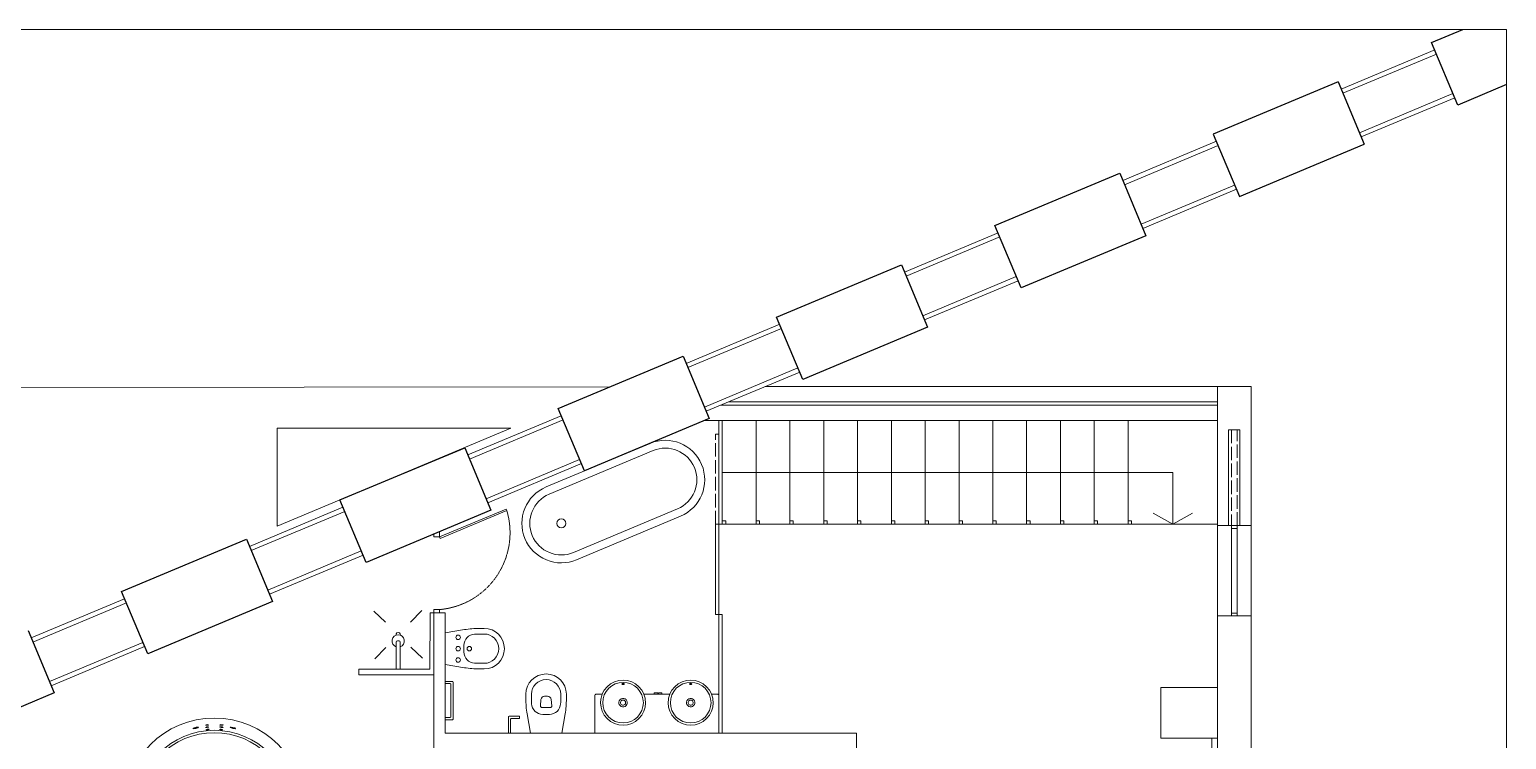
# Model space of a CAD drawing. Header units: millimetres. Extents: x 19901 to 32113, y 13732 to 21214.
# Drawn here: x 27047 to 28358, y 17310 to 17939 of the extents above; entities that cross this region are included whole.
import ezdxf

# ---------------------------------------------------------------- set-up
doc = ezdxf.new("R2010")
doc.units = ezdxf.units.MM
doc.linetypes.add('ACAD_ISO02W100', pattern=[15, 12, -3])
doc.linetypes.add('TRATTEGGIATA2', pattern=[0.375, 0.25, -0.125])
doc.layers.get('0').update_dxf_attribs({"lineweight": 18})
for name, color, linetype, lineweight in [('A-FURN', 9, 'Continuous', 13), ('MURO', 1, 'Continuous', 25), ('PROIEZIONI', 145, 'Continuous', 13), ('PROIEZIONI_finissime_fine lines', 251, 'Continuous', 5), ('vetro', 140, 'Continuous', 15), ('Wall', 7, 'Continuous', 20)]:
    doc.layers.add(name, color=color, linetype=linetype, lineweight=lineweight)

msp = doc.modelspace()

# ---------------------------------------------------------------- linework, layer by layer
for p, q in [((26357.7, 17939.2), (28357.7, 17939.2)), ((28357.7, 17939.2), (28357.7, 15932.9))]:
    msp.add_line(p, q)
at = {"color": 1}
for p, q in [((27662, 17500.5), (27662, 17592.6)), ((27692, 17500.5), (27692, 17592.6)), ((27722, 17500.5), (27722, 17592.6)), ((27752, 17500.5), (27752, 17592.6)), ((27782, 17500.5), (27782, 17592.6)), ((27812, 17500.5), (27812, 17592.6)), ((27842, 17500.5), (27842, 17592.6)), ((27872, 17500.5), (27872, 17592.6)), ((27902, 17500.5), (27902, 17592.6)), ((27932, 17500.5), (27932, 17592.6)), ((27962, 17500.5), (27962, 17592.6)), ((27992, 17500.5), (27992, 17592.6)), ((27992, 17592.6), (28101.2, 17592.6)), ((28022, 17500.5), (28022, 17592.6)), ((28101.2, 17592.6), (28101.2, 17500.5)), ((27665, 17503.5), (27662, 17503.5)), ((27662, 17503.5), (27662, 17500.5)), ((27662, 17500.5), (27665, 17500.5)), ((27665, 17500.5), (27665, 17503.5)), ((27695, 17503.5), (27692, 17503.5)), ((27692, 17503.5), (27692, 17500.5)), ((27692, 17500.5), (27695, 17500.5)), ((27695, 17500.5), (27695, 17503.5)), ((27725, 17503.5), (27722, 17503.5)), ((27722, 17503.5), (27722, 17500.5)), ((27722, 17500.5), (27725, 17500.5)), ((27725, 17500.5), (27725, 17503.5)), ((27755, 17503.5), (27752, 17503.5)), ((27752, 17503.5), (27752, 17500.5)), ((27752, 17500.5), (27755, 17500.5)), ((27755, 17500.5), (27755, 17503.5)), ((27785, 17503.5), (27782, 17503.5)), ((27782, 17503.5), (27782, 17500.5)), ((27782, 17500.5), (27785, 17500.5)), ((27785, 17500.5), (27785, 17503.5)), ((27815, 17503.5), (27812, 17503.5)), ((27812, 17503.5), (27812, 17500.5)), ((27812, 17500.5), (27815, 17500.5)), ((27815, 17500.5), (27815, 17503.5)), ((27845, 17503.5), (27842, 17503.5)), ((27842, 17503.5), (27842, 17500.5)), ((27842, 17500.5), (27845, 17500.5)), ((27845, 17500.5), (27845, 17503.5)), ((27875, 17503.5), (27872, 17503.5)), ((27872, 17503.5), (27872, 17500.5)), ((27872, 17500.5), (27875, 17500.5)), ((27875, 17500.5), (27875, 17503.5)), ((27905, 17503.5), (27902, 17503.5)), ((27902, 17503.5), (27902, 17500.5)), ((27902, 17500.5), (27905, 17500.5)), ((27905, 17500.5), (27905, 17503.5)), ((27935, 17503.5), (27932, 17503.5)), ((27932, 17503.5), (27932, 17500.5)), ((27932, 17500.5), (27935, 17500.5)), ((27935, 17500.5), (27935, 17503.5)), ((27965, 17503.5), (27962, 17503.5)), ((27962, 17503.5), (27962, 17500.5)), ((27962, 17500.5), (27965, 17500.5)), ((27965, 17500.5), (27965, 17503.5)), ((27995, 17503.5), (27992, 17503.5)), ((27992, 17503.5), (27992, 17500.5)), ((27992, 17500.5), (27995, 17500.5)), ((27995, 17500.5), (27995, 17503.5)), ((28025, 17503.5), (28022, 17503.5)), ((28022, 17503.5), (28022, 17500.5)), ((28022, 17500.5), (28101.2, 17500.5)), ((28022, 17500.5), (28025, 17500.5)), ((28025, 17500.5), (28025, 17503.5))]:
    msp.add_line(p, q, dxfattribs=at)
at = {"layer": 'A-FURN'}
for p, q in [((27662, 17592.6), (27662, 17527.5)), ((27505.7, 17533.6), (27597.9, 17572.2)), ((27508.4, 17527.2), (27600.6, 17565.8)), ((27643.7, 17553.5), (27643.7, 17553.5)), ((27530, 17475.5), (27622.2, 17514.1)), ((27532.7, 17469), (27624.9, 17507.7)), ((27486.9, 17487.8), (27486.9, 17487.8)), ((27353, 17423.5), (27363.2, 17413.6)), ((27395.4, 17424), (27385.4, 17413.8)), ((27416.2, 17404.2), (27416.2, 17376.2)), ((27353.6, 17381.1), (27363.5, 17391.3)), ((27372.8, 17372.1), (27372.8, 17396.1)), ((27373.8, 17397.1), (27375.2, 17397.1)), ((27376.2, 17372.1), (27376.2, 17396.1)), ((27385.7, 17391.6), (27395.9, 17381.7)), ((27416.2, 17390.2), (27416.2, 17390.2)), ((27416.2, 17390.2), (27416.2, 17390.2)), ((27416.2, 17390.2), (27416.2, 17390.2)), ((27416.2, 17390.2), (27416.2, 17390.2)), ((27416.2, 17390.2), (27416.2, 17390.2)), ((27416.2, 17390.2), (27416.2, 17390.2)), ((27416.2, 17390.2), (27416.2, 17390.2)), ((27416.2, 17390.2), (27416.2, 17390.2)), ((27416.2, 17390.2), (27416.2, 17390.2)), ((27416.2, 17390.2), (27416.2, 17390.2)), ((27416.2, 17390.2), (27416.2, 17390.2)), ((27416.2, 17390.2), (27416.2, 17390.2)), ((27416.2, 17390.2), (27416.2, 17390.2)), ((27416.2, 17390.2), (27416.2, 17390.2)), ((27416.2, 17390.2), (27416.2, 17390.2)), ((27416.2, 17390.2), (27416.2, 17390.2)), ((27416.2, 17390.2), (27416.2, 17390.2)), ((27416.2, 17390.2), (27416.2, 17390.2)), ((27416.2, 17390.2), (27416.2, 17390.2)), ((27416.2, 17390.2), (27416.2, 17390.2)), ((27416.2, 17390.2), (27416.2, 17390.2)), ((27416.2, 17390.2), (27416.2, 17390.2)), ((27416.2, 17390.2), (27416.2, 17390.2)), ((27416.2, 17390.2), (27416.2, 17390.2)), ((27416.2, 17390.2), (27416.2, 17390.2)), ((27416.2, 17390.2), (27416.2, 17390.2)), ((27416.2, 17390.2), (27416.2, 17390.2)), ((27416.2, 17390.2), (27416.2, 17390.2)), ((27416.2, 17390.2), (27416.2, 17390.2)), ((27416.2, 17390.2), (27416.2, 17390.2)), ((27416.2, 17390.2), (27416.2, 17390.2)), ((27416.2, 17390.2), (27416.2, 17390.2)), ((27416.2, 17390.2), (27416.2, 17390.2)), ((27416.2, 17390.2), (27416.2, 17390.2)), ((27416.2, 17390.2), (27416.2, 17390.2)), ((27416.2, 17390.2), (27416.2, 17390.2)), ((27416.2, 17390.2), (27416.2, 17390.2)), ((27416.2, 17390.2), (27416.2, 17390.2)), ((27416.2, 17390.2), (27416.2, 17390.2)), ((27416.2, 17390.2), (27416.2, 17390.2)), ((27416.2, 17390.2), (27416.2, 17390.2)), ((27416.2, 17390.2), (27416.2, 17390.2)), ((27416.2, 17390.2), (27416.2, 17390.2)), ((27416.2, 17390.2), (27416.2, 17390.2)), ((27416.2, 17390.2), (27416.2, 17390.2)), ((27416.2, 17390.2), (27416.2, 17390.2)), ((27416.2, 17390.2), (27416.2, 17390.2)), ((27416.2, 17390.2), (27416.2, 17390.2)), ((27416.2, 17390.2), (27416.2, 17390.2)), ((27416.2, 17390.2), (27416.2, 17390.2)), ((27416.2, 17390.2), (27416.2, 17390.2)), ((27372.8, 17372.1), (27376.2, 17372.1)), ((27416.2, 17361.2), (27422.6, 17361.2)), ((27566.3, 17360.8), (27570.1, 17361.9)), ((27570.1, 17361.9), (27574, 17362.3)), ((27574, 17362.3), (27577.9, 17361.9)), ((27577.9, 17361.9), (27581.6, 17360.8)), ((27630.1, 17361.9), (27626.3, 17360.8)), ((27634, 17362.3), (27630.1, 17361.9)), ((27637.9, 17361.9), (27634, 17362.3)), ((27641.6, 17360.8), (27637.9, 17361.9)), ((27416.2, 17359.2), (27420.6, 17359.2)), ((27421.2, 17358.6), (27421.2, 17329.8)), ((27423.2, 17360.6), (27423.2, 17327.8)), ((27549.2, 17349.5), (27549, 17349.1)), ((27549, 17349.1), (27549.2, 17349.5)), ((27549, 17349.1), (27549, 17348.6)), ((27549, 17348.6), (27549, 17349.1)), ((27549, 17348.6), (27549, 17315.3)), ((27549, 17315.3), (27549, 17348.6)), ((27549.5, 17349.7), (27549.2, 17349.5)), ((27549.2, 17349.5), (27549.5, 17349.7)), ((27549.8, 17349.8), (27549.5, 17349.7)), ((27549.5, 17349.7), (27549.8, 17349.8)), ((27555.4, 17349.8), (27549.8, 17349.8)), ((27549.8, 17349.8), (27555.4, 17349.8)), ((27555.4, 17349.8), (27555.5, 17350)), ((27555.5, 17350), (27557.3, 17353.4)), ((27557.3, 17353.4), (27559.8, 17356.5)), ((27559.8, 17356.5), (27562.9, 17359)), ((27562.9, 17359), (27566.3, 17360.8)), ((27581.6, 17360.8), (27585.1, 17359)), ((27585.1, 17359), (27588.1, 17356.5)), ((27588.1, 17356.5), (27590.6, 17353.4)), ((27590.6, 17353.4), (27592.4, 17350)), ((27592.4, 17350), (27592.5, 17349.8)), ((27615.4, 17349.8), (27592.5, 17349.8)), ((27604.7, 17350.9), (27601.7, 17350.9)), ((27601.7, 17350.9), (27601.7, 17349.8)), ((27601.7, 17349.8), (27604.7, 17349.8)), ((27604.7, 17349.8), (27604.7, 17350.9)), ((27605.5, 17349.8), (27604.7, 17349.8)), ((27608.5, 17350.9), (27605.5, 17350.9)), ((27605.5, 17350.9), (27605.5, 17349.8)), ((27605.5, 17349.8), (27608.5, 17349.8)), ((27608.5, 17349.8), (27608.5, 17350.9)), ((27615.5, 17350), (27615.4, 17349.8)), ((27617.3, 17353.4), (27615.5, 17350)), ((27619.8, 17356.5), (27617.3, 17353.4)), ((27622.9, 17359), (27619.8, 17356.5)), ((27626.3, 17360.8), (27622.9, 17359)), ((27645.1, 17359), (27641.6, 17360.8)), ((27648.1, 17356.5), (27645.1, 17359)), ((27650.6, 17353.4), (27648.1, 17356.5)), ((27652.4, 17350), (27650.6, 17353.4)), ((27652.5, 17349.8), (27652.4, 17350)), ((27658.1, 17349.8), (27652.5, 17349.8)), ((27658.4, 17349.7), (27658.1, 17349.8)), ((27658.7, 17349.5), (27658.4, 17349.7)), ((27658.9, 17349.1), (27658.7, 17349.5)), ((27659, 17348.6), (27658.9, 17349.1)), ((27659, 17315.3), (27659, 17348.6)), ((27420.6, 17329.2), (27416.2, 17329.2)), ((27422.6, 17327.2), (27416.2, 17327.2)), ((27472.2, 17315.3), (27472.2, 17329.7)), ((27472.8, 17330.3), (27482.2, 17330.3)), ((27474.2, 17315.3), (27474.2, 17327.7)), ((27474.8, 17328.3), (27482.2, 17328.3)), ((27482.2, 17330.3), (27482.2, 17328.3)), ((27491.7, 17315.3), (27519.7, 17315.3)), ((27549, 17315.3), (27659, 17315.3))]:
    msp.add_line(p, q, dxfattribs=at)
at = {"layer": 'A-FURN', "ltscale": 15}
for p, q in [((27433.2, 17407.1), (27416.2, 17404.2)), ((27450.7, 17408.2), (27446.6, 17408.2)), ((27450.7, 17403.2), (27446.6, 17403.2)), ((27432.8, 17393.1), (27432.8, 17387.3)), ((27433.2, 17373.3), (27416.2, 17376.2)), ((27450.7, 17377.2), (27446.6, 17377.2)), ((27450.7, 17372.2), (27446.6, 17372.2)), ((27487.7, 17349.8), (27487.7, 17345.7)), ((27492.7, 17349.8), (27492.7, 17345.7)), ((27504.4, 17348.1), (27506.9, 17348.1)), ((27518.7, 17349.8), (27518.7, 17345.7)), ((27523.7, 17349.8), (27523.7, 17345.7)), ((27500.6, 17339.6), (27501.1, 17345.1)), ((27502.1, 17338), (27509.3, 17338)), ((27510.2, 17345.1), (27510.7, 17339.6)), ((27488.8, 17332.3), (27491.7, 17315.3)), ((27502.8, 17331.9), (27508.6, 17331.9)), ((27522.5, 17332.3), (27519.7, 17315.3))]:
    msp.add_line(p, q, dxfattribs=at)
at = {"layer": 'A-FURN'}
for points in [[(27592.5, 17349.8), (27593.6, 17346.2), (27593.7, 17345.3), (27593.7, 17345.3), (27594, 17342.3), (27593.6, 17338.4), (27592.4, 17334.7), (27590.6, 17331.2), (27588.1, 17328.2), (27585.1, 17325.7), (27581.6, 17323.9), (27577.9, 17322.7), (27574, 17322.3), (27570.1, 17322.7), (27566.3, 17323.9), (27562.9, 17325.7), (27559.8, 17328.2), (27557.3, 17331.2), (27555.5, 17334.7), (27554.4, 17338.4), (27554, 17342.3), (27554.3, 17345.3), (27554.4, 17346.2), (27555.4, 17349.8)], [(27573, 17358.8), (27573, 17359), (27573.1, 17359.1)], [(27574.9, 17358.7), (27574.8, 17358.6), (27574.7, 17358.5), (27574.5, 17358.4), (27574.3, 17358.4), (27574, 17358.3), (27573.7, 17358.4), (27573.4, 17358.4), (27573.3, 17358.5), (27573.1, 17358.6), (27573, 17358.7), (27573, 17358.8)], [(27573.1, 17359.1), (27573.3, 17359.2), (27573.4, 17359.3), (27573.7, 17359.3), (27574, 17359.3), (27574.3, 17359.3), (27574.5, 17359.3), (27574.7, 17359.2), (27574.8, 17359.1), (27574.9, 17359), (27575, 17358.8), (27574.9, 17358.7)], [(27615.4, 17349.8), (27614.4, 17346.2), (27614.3, 17345.3), (27614.3, 17345.3), (27614, 17342.3), (27614.4, 17338.4), (27615.5, 17334.7), (27617.3, 17331.2), (27619.8, 17328.2), (27622.9, 17325.7), (27626.3, 17323.9), (27630.1, 17322.7), (27634, 17322.3), (27637.9, 17322.7), (27641.6, 17323.9), (27645.1, 17325.7), (27648.1, 17328.2), (27650.6, 17331.2), (27652.4, 17334.7), (27653.6, 17338.4), (27654, 17342.3), (27653.7, 17345.3), (27653.6, 17346.2), (27652.5, 17349.8)], [(27634.8, 17359.1), (27634.7, 17359.2), (27634.5, 17359.3), (27634.3, 17359.3), (27634, 17359.3), (27633.7, 17359.3), (27633.4, 17359.3), (27633.3, 17359.2), (27633.1, 17359.1), (27633, 17359), (27633, 17358.8), (27633, 17358.7)], [(27633, 17358.7), (27633.1, 17358.6), (27633.3, 17358.5), (27633.4, 17358.4), (27633.7, 17358.4), (27634, 17358.3), (27634.3, 17358.4), (27634.5, 17358.4), (27634.7, 17358.5), (27634.8, 17358.6), (27634.9, 17358.7), (27635, 17358.8)], [(27635, 17358.8), (27634.9, 17359), (27634.8, 17359.1)], [(28051.2, 17355.9), (28051.2, 17310.9), (28101.2, 17310.9), (28101.2, 17355.9), (28051.2, 17355.9)]]:
    msp.add_lwpolyline(points, dxfattribs=at)
for points in [[(27570.5, 17324.7), (27567.1, 17325.7), (27564, 17327.4), (27561.2, 17329.6), (27559, 17332.3), (27557.3, 17335.4), (27556.3, 17338.8), (27556, 17342.3), (27556.3, 17345.8), (27557.3, 17349.2), (27559, 17352.3), (27561.2, 17355.1), (27564, 17357.3), (27567.1, 17359), (27570.5, 17360), (27574, 17360.3), (27577.5, 17360), (27580.9, 17359), (27584, 17357.3), (27586.7, 17355.1), (27588.9, 17352.3), (27590.6, 17349.2), (27591.6, 17345.8), (27592, 17342.3), (27591.6, 17338.8), (27590.6, 17335.4), (27588.9, 17332.3), (27586.7, 17329.6), (27584, 17327.4), (27580.9, 17325.7), (27577.5, 17324.7), (27574, 17324.3)], [(27637.5, 17324.7), (27640.9, 17325.7), (27644, 17327.4), (27646.7, 17329.6), (27648.9, 17332.3), (27650.6, 17335.4), (27651.6, 17338.8), (27652, 17342.3), (27651.6, 17345.8), (27650.6, 17349.2), (27648.9, 17352.3), (27646.7, 17355.1), (27644, 17357.3), (27640.9, 17359), (27637.5, 17360), (27634, 17360.3), (27630.5, 17360), (27627.1, 17359), (27624, 17357.3), (27621.2, 17355.1), (27619, 17352.3), (27617.3, 17349.2), (27616.3, 17345.8), (27616, 17342.3), (27616.3, 17338.8), (27617.3, 17335.4), (27619, 17332.3), (27621.2, 17329.6), (27624, 17327.4), (27627.1, 17325.7), (27630.5, 17324.7), (27634, 17324.3)], [(27572.3, 17339), (27571.3, 17339.7), (27570.6, 17340.6), (27570.3, 17341.7), (27570.3, 17342.9), (27570.6, 17344), (27571.3, 17345), (27572.3, 17345.7), (27573.4, 17346), (27574.6, 17346), (27575.7, 17345.7), (27576.6, 17345), (27577.3, 17344), (27577.7, 17342.9), (27577.7, 17341.7), (27577.3, 17340.6), (27576.6, 17339.7), (27575.7, 17339), (27574.6, 17338.6), (27573.4, 17338.6)], [(27572.9, 17340.3), (27572.3, 17340.7), (27571.9, 17341.3), (27571.7, 17342), (27571.7, 17342.7), (27571.9, 17343.4), (27572.3, 17344), (27572.9, 17344.4), (27573.6, 17344.6), (27574.3, 17344.6), (27575, 17344.4), (27575.6, 17344), (27576, 17343.4), (27576.2, 17342.7), (27576.2, 17342), (27576, 17341.3), (27575.6, 17340.7), (27575, 17340.3), (27574.3, 17340.1), (27573.6, 17340.1)], [(27635.7, 17339), (27636.6, 17339.7), (27637.3, 17340.6), (27637.7, 17341.7), (27637.7, 17342.9), (27637.3, 17344), (27636.6, 17345), (27635.7, 17345.7), (27634.6, 17346), (27633.4, 17346), (27632.3, 17345.7), (27631.3, 17345), (27630.6, 17344), (27630.3, 17342.9), (27630.3, 17341.7), (27630.6, 17340.6), (27631.3, 17339.7), (27632.3, 17339), (27633.4, 17338.6), (27634.6, 17338.6)], [(27635, 17340.3), (27635.6, 17340.7), (27636, 17341.3), (27636.2, 17342), (27636.2, 17342.7), (27636, 17343.4), (27635.6, 17344), (27635, 17344.4), (27634.3, 17344.6), (27633.6, 17344.6), (27632.9, 17344.4), (27632.3, 17344), (27631.9, 17343.4), (27631.7, 17342.7), (27631.7, 17342), (27631.9, 17341.3), (27632.3, 17340.7), (27632.9, 17340.3), (27633.6, 17340.1), (27634.3, 17340.1)], [(28096.2, 17130.9), (28101.2, 17130.9), (28101.2, 17310.9), (28096.2, 17310.9)]]:
    msp.add_lwpolyline(points, close=True, dxfattribs=at)
for centre, radius in [((27519.2, 17501.3), 4), ((27211.3, 17248.7), 80), ((27211.3, 17248.7), 69.1), ((27211.3, 17248.7), 67)]:
    msp.add_circle(centre, radius, dxfattribs=at)
at = {"layer": 'A-FURN', "ltscale": 15}
for centre in [(27427.6, 17400.2), (27427.6, 17390.2), (27437.6, 17390.2), (27427.6, 17380.2)]:
    msp.add_circle(centre, 2, dxfattribs=at)
at = {"layer": 'A-FURN'}
for centre, radius, start, end in [((27611.4, 17540), 35, 22.7208, 112.7208), ((27611.4, 17540), 28, 22.7208, 112.7208), ((27611.4, 17540), 28, 292.7208, 22.7208), ((27611.4, 17540), 35, 292.7208, 22.7208), ((27519.2, 17501.3), 35, 112.7208, 202.7208), ((27519.2, 17501.3), 28, 112.7208, 202.7208), ((27519.2, 17501.3), 35, 202.7208, 292.7208), ((27519.2, 17501.3), 28, 202.7208, 292.7208), ((27374.5, 17397.1), 5.48, 288.2871, 251.7129), ((27374.5, 17402.6), 2, 349.4897, 190.5103), ((27444.2, 17392.2), 20, 270, 270), ((27373.8, 17396.1), 1, 90, 180), ((27375.2, 17396.1), 1, 0, 90), ((27416.2, 17390.2), 0.00003, 117.4658, 180), ((27416.2, 17390.2), 0.00003, 0, 117.4658), ((27416.2, 17390.2), 0.00003, 297.4658, 0), ((27416.2, 17390.2), 0.00003, 180, 297.4658), ((27416.2, 17390.2), 0.00003, 180, 297.4658), ((27416.2, 17390.2), 0.00001, 297.4658, 0), ((27416.2, 17390.2), 0.00001, 180, 297.4658), ((27416.2, 17390.2), 0.00001, 117.4658, 180), ((27416.2, 17390.2), 0.00001, 0, 117.4658), ((27416.2, 17390.2), 0.00001, 180, 297.4658), ((27416.2, 17390.2), 0.00001, 297.4658, 0), ((27416.2, 17390.2), 0.00001, 180, 297.4658), ((27416.2, 17390.2), 0.00001, 297.4658, 0), ((27416.2, 17390.2), 0.00001, 180, 297.4658), ((27416.2, 17390.2), 0.00001, 117.4658, 180), ((27416.2, 17390.2), 0.00001, 117.4658, 180), ((27416.2, 17390.2), 0.00001, 117.4658, 180), ((27416.2, 17390.2), 0.00001, 0, 117.4658), ((27416.2, 17390.2), 0.00001, 117.4658, 180), ((27416.2, 17390.2), 0.00001, 0, 117.4658), ((27416.2, 17390.2), 0.00001, 0, 90), ((27416.2, 17390.2), 0.00001, 0, 90), ((27416.2, 17390.2), 0.00001, 90, 180), ((27416.2, 17390.2), 0.00001, 180, 270), ((27416.2, 17390.2), 0.00001, 270, 0), ((27416.2, 17390.2), 0.00001, 0, 90), ((27416.2, 17390.2), 0.00001, 90, 180), ((27416.2, 17390.2), 0.00001, 270, 0), ((27416.2, 17390.2), 0.00001, 180, 270), ((27416.2, 17390.2), 0.00001, 90, 180), ((27416.2, 17390.2), 0.00001, 180, 270), ((27416.2, 17390.2), 0.00001, 270, 0), ((27416.2, 17390.2), 0.00001, 0, 90), ((27416.2, 17390.2), 0.00001, 90, 180), ((27416.2, 17390.2), 0.00001, 0, 90), ((27416.2, 17390.2), 0.00001, 270, 0), ((27416.2, 17390.2), 0.00001, 180, 270), ((27416.2, 17390.2), 0.00001, 90, 180), ((27422.6, 17360.6), 0.6, 0, 90), ((27420.6, 17358.6), 0.6, 0, 90), ((27420.6, 17329.8), 0.6, 270, 0), ((27422.6, 17327.8), 0.6, 270, 0), ((27472.8, 17329.7), 0.6, 90, 180), ((27474.8, 17327.7), 0.6, 90, 180)]:
    msp.add_arc(centre, radius, start, end, dxfattribs=at)
at = {"layer": 'A-FURN', "ltscale": 15}
for centre, radius, start, end in [((27442.8, 17393.1), 10, 93.3334, 180), ((27446.6, 17328.2), 80, 90, 99.6177), ((27446.6, 17328.2), 75, 90, 93.3334), ((27450.7, 17390.2), 18, 270, 90), ((27450.7, 17390.2), 13, 270, 90), ((27442.8, 17387.3), 10, 180, 266.6666), ((27446.6, 17452.2), 75, 266.6666, 270), ((27446.6, 17452.2), 80, 260.3823, 270), ((27503.7, 17343.3), 20, 0, 0), ((27505.7, 17349.8), 18, 0, 180), ((27505.7, 17349.8), 13, 0, 180), ((27504.4, 17344.8), 3.3, 90, 174.362), ((27506.9, 17344.8), 3.3, 5.638, 90), ((27567.7, 17345.7), 80, 180, 189.6177), ((27567.7, 17345.7), 75, 180, 183.3334), ((27502.8, 17341.9), 10, 183.3334, 270), ((27502.1, 17339.5), 1.5, 174.362, 270), ((27508.6, 17341.9), 10, 270, 356.6666), ((27509.3, 17339.5), 1.5, 270, 5.638), ((27443.7, 17345.7), 75, 356.6666, 0), ((27443.7, 17345.7), 80, 350.3823, 0)]:
    msp.add_arc(centre, radius, start, end, dxfattribs=at)
at = {"layer": 'A-FURN'}
for points in [[(27204.7, 17322.8), (27204.6, 17322.8), (27203.4, 17322.6), (27203.4, 17322.4)], [(27203.4, 17322.4), (27203.4, 17322), (27206.4, 17322.3), (27206.3, 17322.6)], [(27203.4, 17322.4), (27203.4, 17322), (27206.4, 17322.3), (27206.3, 17322.6)], [(27204.1, 17322.7), (27204.6, 17322.7), (27205.1, 17322.8), (27205.6, 17322.8)], [(27206.1, 17322.8), (27205.7, 17322.9), (27205.1, 17322.8), (27204.7, 17322.8)], [(27206.2, 17322.8), (27206.2, 17322.8), (27206.1, 17322.8), (27206.1, 17322.8)], [(27206.2, 17322.7), (27206.2, 17322.7), (27206.2, 17322.8), (27206.2, 17322.8)], [(27206.3, 17322.7), (27206.3, 17322.7), (27206.2, 17322.7), (27206.2, 17322.7)], [(27206.3, 17322.6), (27206.3, 17322.6), (27206.3, 17322.7), (27206.3, 17322.7)], [(27206.3, 17322.7), (27206.3, 17322.7), (27206.3, 17322.7), (27206.3, 17322.7)], [(27206.3, 17322.7), (27206.3, 17322.7), (27206.3, 17322.7), (27206.3, 17322.7)], [(27216.4, 17322.7), (27216.4, 17322.7), (27216.3, 17322.7), (27216.3, 17322.7)], [(27216.3, 17322.7), (27216.3, 17322.7), (27216.3, 17322.7), (27216.3, 17322.7)], [(27216.3, 17322.7), (27216.3, 17322.7), (27216.3, 17322.7), (27216.3, 17322.7)], [(27216.3, 17322.7), (27216.3, 17322.7), (27216.3, 17322.6), (27216.3, 17322.6)], [(27216.3, 17322.6), (27216.3, 17322.6), (27216.3, 17322.6), (27216.3, 17322.6)], [(27216.3, 17322.6), (27216.3, 17322.6), (27216.3, 17322.6), (27216.3, 17322.6)], [(27216.3, 17322.6), (27216.3, 17322.6), (27216.3, 17322.6), (27216.3, 17322.6)], [(27216.3, 17322.6), (27216.3, 17322.6), (27216.4, 17322.5), (27216.4, 17322.5)], [(27216.5, 17322.8), (27216.5, 17322.8), (27216.4, 17322.8), (27216.4, 17322.8)], [(27216.4, 17322.8), (27216.4, 17322.8), (27216.4, 17322.7), (27216.4, 17322.7)], [(27216.4, 17322.5), (27216.4, 17322.5), (27216.4, 17322.5), (27216.4, 17322.5)], [(27216.4, 17322.5), (27216.8, 17322.3), (27217.3, 17322.3), (27217.6, 17322.3)], [(27217.7, 17322.8), (27217.3, 17322.9), (27216.9, 17322.9), (27216.5, 17322.8)], [(27217.1, 17322.8), (27217.5, 17322.8), (27218.1, 17322.7), (27218.5, 17322.7)], [(27217.6, 17322.3), (27218.1, 17322.2), (27218.6, 17322.2), (27219, 17322.3)], [(27219, 17322.6), (27218.6, 17322.7), (27218.1, 17322.8), (27217.7, 17322.8)], [(27219.1, 17322.5), (27219.1, 17322.5), (27219, 17322.6), (27219, 17322.6)], [(27219, 17322.3), (27219, 17322.3), (27219.1, 17322.3), (27219.1, 17322.3)], [(27219.2, 17322.5), (27219.2, 17322.5), (27219.1, 17322.5), (27219.1, 17322.5)], [(27219.1, 17322.3), (27219.1, 17322.3), (27219.2, 17322.3), (27219.2, 17322.3)], [(27219.2, 17322.4), (27219.2, 17322.4), (27219.2, 17322.5), (27219.2, 17322.5)], [(27219.2, 17322.5), (27219.2, 17322.5), (27219.2, 17322.5), (27219.2, 17322.5)], [(27219.3, 17322.4), (27219.3, 17322.4), (27219.2, 17322.4), (27219.2, 17322.4)], [(27219.2, 17322.3), (27219.2, 17322.3), (27219.3, 17322.4), (27219.3, 17322.4)], [(27219.2, 17322.3), (27219.2, 17322.3), (27219.2, 17322.3), (27219.2, 17322.3)], [(27219.2, 17322.3), (27219.2, 17322.3), (27219.2, 17322.3), (27219.2, 17322.3)], [(27219.3, 17322.4), (27219.3, 17322.4), (27219.3, 17322.4), (27219.3, 17322.4)], [(27219.3, 17322.4), (27219.3, 17322.4), (27219.3, 17322.4), (27219.3, 17322.4)], [(27192.4, 17319.4), (27192.6, 17318.8), (27197.4, 17319.9), (27197.3, 17320.5)], [(27194.6, 17320.4), (27194.3, 17320.4), (27192.4, 17319.8), (27192.4, 17319.4)], [(27192.7, 17319.7), (27193.4, 17319.7), (27194.3, 17319.9), (27195, 17320)], [(27197.3, 17320.5), (27197.1, 17320.9), (27194.9, 17320.5), (27194.6, 17320.4)], [(27195, 17320), (27195.6, 17320.2), (27196.3, 17320.4), (27196.9, 17320.7)], [(27206.5, 17320.7), (27206.4, 17321.1), (27203.6, 17320.9), (27203.5, 17320.4)], [(27203.5, 17320.4), (27203.6, 17320.1), (27206.5, 17320.3), (27206.5, 17320.7)], [(27205.1, 17318.7), (27204.9, 17318.7), (27203.7, 17318.6), (27203.7, 17318.3)], [(27203.7, 17318.3), (27203.8, 17318.2), (27203.8, 17318.2), (27203.9, 17318.2)], [(27203.9, 17318.2), (27204.3, 17318.1), (27204.7, 17318.1), (27205.1, 17318.2)], [(27204.3, 17320.8), (27204.7, 17320.8), (27205.3, 17320.8), (27205.7, 17320.9)], [(27204.5, 17318.6), (27205, 17318.6), (27205.4, 17318.7), (27205.9, 17318.8)], [(27206.4, 17318.7), (27206, 17318.8), (27205.4, 17318.8), (27205.1, 17318.7)], [(27205.1, 17318.2), (27205.5, 17318.2), (27206.1, 17318.3), (27206.5, 17318.4)], [(27206.7, 17318.6), (27206.7, 17318.7), (27206.5, 17318.7), (27206.4, 17318.7)], [(27206.5, 17318.4), (27206.6, 17318.4), (27206.7, 17318.5), (27206.7, 17318.6)], [(27218.9, 17318.3), (27218.8, 17318.7), (27216.1, 17319), (27215.9, 17318.6)], [(27215.9, 17318.6), (27215.9, 17318.6), (27215.9, 17318.5), (27215.9, 17318.5)], [(27215.9, 17318.5), (27215.9, 17318.5), (27215.9, 17318.5), (27215.9, 17318.5)], [(27215.9, 17318.5), (27215.9, 17318.5), (27216, 17318.5), (27216, 17318.5)], [(27216, 17318.5), (27216, 17318.5), (27216, 17318.5), (27216, 17318.5)], [(27216, 17318.5), (27216, 17318.5), (27216.1, 17318.4), (27216.1, 17318.4)], [(27216.2, 17320.8), (27216.2, 17320.8), (27216.1, 17320.7), (27216.1, 17320.7)], [(27216.1, 17320.7), (27216.1, 17320.7), (27216.1, 17320.7), (27216.1, 17320.7)], [(27216.1, 17320.7), (27216.1, 17320.7), (27216.1, 17320.7), (27216.1, 17320.7)], [(27216.1, 17320.7), (27216.1, 17320.3), (27219, 17320.1), (27219.1, 17320.4)], [(27216.1, 17318.4), (27216.5, 17318.3), (27216.9, 17318.2), (27217.3, 17318.2)], [(27216.3, 17320.8), (27216.3, 17320.8), (27216.2, 17320.8), (27216.2, 17320.8)], [(27216.2, 17320.8), (27216.2, 17320.8), (27216.2, 17320.8), (27216.2, 17320.8)], [(27216.2, 17320.8), (27216.2, 17320.8), (27216.2, 17320.8), (27216.2, 17320.8)], [(27217.5, 17320.9), (27217.1, 17320.9), (27216.7, 17320.9), (27216.3, 17320.8)], [(27216.7, 17318.8), (27217.2, 17318.7), (27217.7, 17318.6), (27218.2, 17318.6)], [(27216.9, 17320.9), (27217.3, 17320.8), (27217.9, 17320.8), (27218.4, 17320.8)], [(27217.3, 17318.2), (27217.7, 17318.1), (27218.2, 17318.1), (27218.7, 17318.2)], [(27219.1, 17320.4), (27219.1, 17320.7), (27217.7, 17320.9), (27217.5, 17320.9)], [(27218.7, 17318.2), (27218.8, 17318.2), (27218.9, 17318.2), (27218.9, 17318.3)], [(27230.2, 17319.4), (27230.2, 17320.1), (27225.7, 17321.1), (27225.3, 17320.5)], [(27225.3, 17320.5), (27225.3, 17320.1), (27227.5, 17319.5), (27227.7, 17319.5)], [(27225.7, 17320.7), (27226.4, 17320.3), (27227.2, 17320.1), (27227.9, 17320)], [(27227.7, 17319.5), (27227.9, 17319.4), (27230, 17319), (27230.2, 17319.4)], [(27227.9, 17320), (27228.5, 17319.8), (27229.3, 17319.7), (27229.9, 17319.7)]]:
    msp.add_open_spline(points, degree=3, dxfattribs=at)
at = {"layer": 'MURO'}
for p, q in [((28291.3, 17927.6), (28319, 17939.2)), ((28314.5, 17872.3), (28291.3, 17927.6)), ((28208.3, 17892.9), (28097.6, 17846.5)), ((28208.3, 17892.9), (28231.5, 17837.5)), ((28357.7, 17890.4), (28314.5, 17872.3)), ((28097.6, 17846.5), (28120.8, 17791.2)), ((28120.8, 17791.2), (28231.5, 17837.5)), ((27903.9, 17765.4), (28014.6, 17811.8)), ((28014.6, 17811.8), (28037.8, 17756.4)), ((27927.1, 17710.1), (27903.9, 17765.4)), ((28037.8, 17756.4), (27927.1, 17710.1)), ((27710.2, 17684.3), (27820.9, 17730.7)), ((27820.9, 17730.7), (27844.1, 17675.3)), ((27733.4, 17629), (27710.2, 17684.3)), ((27844.1, 17675.3), (27733.4, 17629)), ((27516.5, 17603.2), (27627.2, 17649.5)), ((27627.2, 17649.5), (27650.3, 17594.2)), ((27539.7, 17547.9), (27516.5, 17603.2)), ((27650.3, 17594.2), (27539.7, 17547.9)), ((27322.8, 17522.1), (27433.5, 17568.4)), ((27433.5, 17568.4), (27456.6, 17513.1)), ((27346, 17466.7), (27322.8, 17522.1)), ((27456.6, 17513.1), (27346, 17466.7)), ((27129.1, 17441), (27239.8, 17487.3)), ((27239.8, 17487.3), (27262.9, 17432)), ((27152.3, 17385.6), (27129.1, 17441)), ((27262.9, 17432), (27152.3, 17385.6)), ((27046.1, 17406.2), (27069.2, 17350.9)), ((27069.2, 17350.9), (26958.5, 17304.5))]:
    msp.add_line(p, q, dxfattribs=at)
at = {"layer": 'PROIEZIONI'}
for p, q in [((28061.6, 17546.5), (27662, 17546.5)), ((28061.6, 17500.5), (28061.6, 17546.5)), ((28061.6, 17500.5), (28044.2, 17510.4)), ((28061.6, 17500.5), (28079, 17510.4))]:
    msp.add_line(p, q, dxfattribs=at)
at = {"layer": 'PROIEZIONI_finissime_fine lines'}
for p, q in [((28101.2, 17499.3), (28101.2, 17419.3)), ((28121.2, 17499.3), (28111.2, 17499.3)), ((28131.2, 17499.3), (28131.2, 17419.3))]:
    msp.add_line(p, q, dxfattribs=at)
at = {"layer": 'vetro'}
for p, q in [((28294, 17921.2), (28211, 17886.4)), ((28295.5, 17917.5), (28212.5, 17882.7)), ((28310.2, 17882.4), (28227.2, 17847.7)), ((28311.8, 17878.8), (28228.8, 17844)), ((28100.3, 17840.1), (28017.3, 17805.3)), ((28101.8, 17836.4), (28018.8, 17801.6)), ((28116.5, 17801.3), (28033.5, 17766.6)), ((28118.1, 17797.6), (28035, 17762.9)), ((27906.6, 17759), (27823.6, 17724.2)), ((27908.1, 17755.3), (27825.1, 17720.5)), ((27922.8, 17720.2), (27839.8, 17685.5)), ((27924.4, 17716.5), (27841.3, 17681.8)), ((27712.9, 17677.9), (27629.9, 17643.1)), ((27714.4, 17674.2), (27631.4, 17639.4)), ((27729.1, 17639.1), (27646.1, 17604.3)), ((27730.7, 17635.4), (27647.6, 17600.7)), ((28101.2, 17606.1), (27660.5, 17606.1)), ((28101.2, 17609.1), (27667.7, 17609.1)), ((28101.2, 17606.1), (28101.2, 17609.1)), ((27267.2, 17585.6), (27267.2, 17498.8)), ((27267.2, 17585.6), (27474.4, 17585.6)), ((27474.4, 17585.6), (27267.2, 17498.8)), ((27519.2, 17596.7), (27436.2, 17562)), ((27520.7, 17593.1), (27437.7, 17558.3)), ((27659, 17592.6), (27659, 17315.3)), ((27662, 17500.5), (27662, 17592.6)), ((27535.4, 17558), (27452.4, 17523.2)), ((27537, 17554.3), (27453.9, 17519.5)), ((27325.5, 17515.6), (27242.5, 17480.9)), ((27327, 17511.9), (27244, 17477.2)), ((27411.1, 17489.3), (27470.2, 17514)), ((27411.7, 17487.9), (27470.8, 17512.7)), ((27470.2, 17514), (27470.8, 17512.7)), ((27406.2, 17492), (27411.1, 17494)), ((27411.1, 17494), (27411.1, 17489.3)), ((27656, 17420.5), (27656, 17500.5)), ((27656, 17500.5), (27662, 17500.5)), ((28113.7, 17499.3), (28113.7, 17419.3)), ((28118.7, 17499.3), (28113.7, 17499.3)), ((28118.7, 17496.8), (28113.7, 17496.8)), ((28118.7, 17499.3), (28118.7, 17419.3)), ((27406.2, 17489.3), (27406.2, 17492)), ((27411.1, 17489.3), (27406.2, 17489.3)), ((27411.1, 17489.3), (27411.7, 17487.9)), ((27341.7, 17476.9), (27258.7, 17442.1)), ((27343.3, 17473.2), (27260.2, 17438.4)), ((27131.8, 17434.5), (27048.8, 17399.8)), ((27133.3, 17430.8), (27050.3, 17396.1)), ((27411.1, 17424.8), (27406.2, 17424.8)), ((27406.2, 17424.8), (27406.2, 17422.1)), ((27406.2, 17422.1), (27411.1, 17422)), ((27411.1, 17422), (27411.1, 17424.8)), ((27656, 17420.5), (27662, 17420.5)), ((27662, 17420.5), (27662, 17315.3)), ((28118.7, 17421.8), (28113.7, 17421.8)), ((28113.7, 17419.3), (28118.7, 17419.3)), ((27148, 17395.8), (27065, 17361)), ((27149.5, 17392.1), (27066.5, 17357.3))]:
    msp.add_line(p, q, dxfattribs=at)
at = {"layer": 'vetro', "linetype": 'ACAD_ISO02W100'}
for p, q in [((28118.7, 17584.3), (28113.7, 17584.3)), ((28113.7, 17584.3), (28113.7, 17499.3)), ((28118.7, 17499.3), (28118.7, 17584.3)), ((27656, 17500.5), (27656, 17580.5)), ((27656, 17580.5), (27659, 17580.5)), ((27659, 17580.5), (27659, 17500.5)), ((28113.7, 17499.3), (28118.7, 17499.3))]:
    msp.add_line(p, q, dxfattribs=at)
at = {"layer": 'vetro', "linetype": 'TRATTEGGIATA2', "ltscale": 0.25}
msp.add_arc((27405.3, 17493), 68.4, 274.8748, 16.752, dxfattribs=at)
at = {"layer": 'Wall'}
for p, q in [((26981.2, 17621.9), (27562.4, 17622.4)), ((27700, 17622.6), (28131.2, 17622.6)), ((28101.2, 17622.6), (28101.2, 17499.3)), ((28131.2, 17622.6), (28131.2, 17499.3)), ((27646.4, 17592.6), (28101.2, 17592.6)), ((27662, 17592.6), (27662, 17500.5)), ((28111.2, 17584.3), (28121.2, 17584.3)), ((28111.2, 17499.3), (28111.2, 17584.3)), ((28121.2, 17499.3), (28121.2, 17584.3)), ((27662, 17500.5), (28022, 17500.5)), ((28111.2, 17499.3), (28101.2, 17499.3)), ((28121.2, 17499.3), (28131.2, 17499.3)), ((27402.5, 17372.1), (27402.9, 17422.1)), ((27402.9, 17422.1), (27416.2, 17422)), ((27406.2, 17300.3), (27406.2, 17422.1)), ((27416.2, 17315.3), (27416.2, 17422)), ((28101.2, 17419.3), (28101.2, 16872.6)), ((28101.2, 17419.3), (28131.2, 17419.3)), ((28131.2, 17419.3), (28131.2, 16842.6)), ((27339.5, 17372.1), (27402.5, 17372.1)), ((27402.5, 17372.1), (27339.5, 17372.1)), ((27339.5, 17372.1), (27339.5, 17367.1)), ((27406.2, 17367.1), (27339.5, 17367.1)), ((27416.2, 17315.3), (27781.2, 17315.3)), ((27781.2, 17315.3), (27781.2, 16872.6))]:
    msp.add_line(p, q, dxfattribs=at)
at = {"layer": 'Wall', "color": 1}
for p, q in [((27662, 17589.6), (27662, 17592.6)), ((27662, 17592.6), (27992, 17592.6))]:
    msp.add_line(p, q, dxfattribs=at)

doc.saveas('drawing.dxf')
